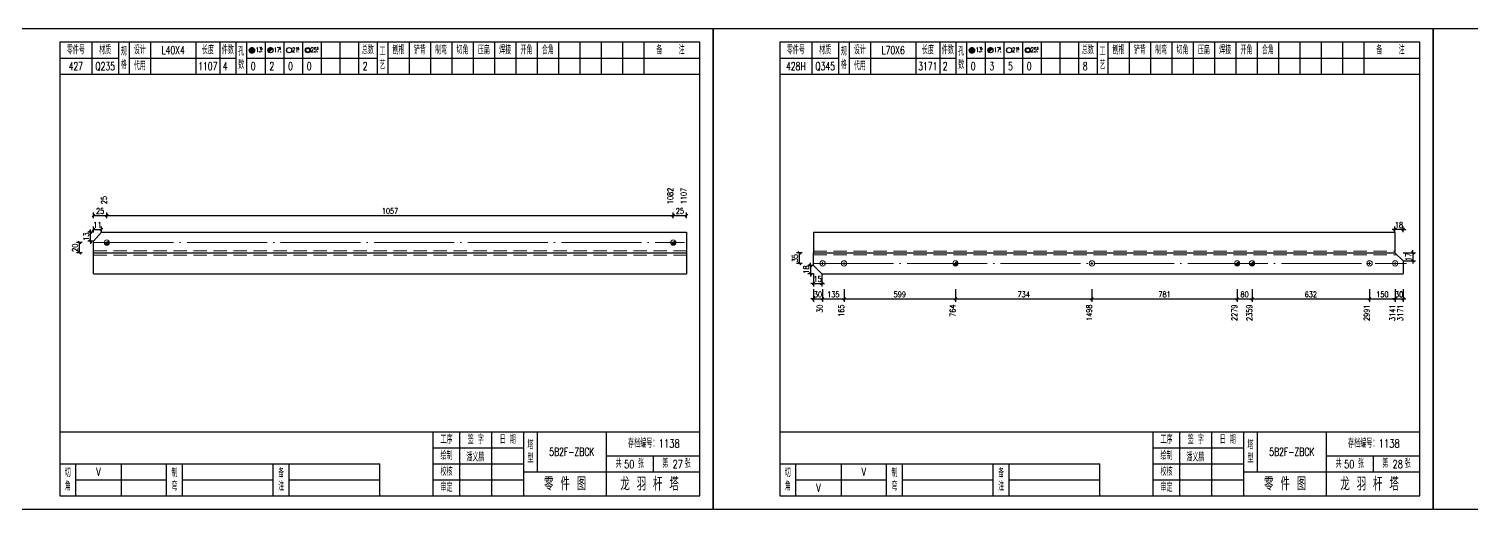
# Model space of a CAD drawing. Header units: millimetres. Extents: x 0 to 30240, y -10896 to -1348.
# Drawn here: x 7033 to 7574, y -3152 to -2972 of the extents above; entities that cross this region are included whole.
import ezdxf
from ezdxf.enums import TextEntityAlignment as Align

# ---------------------------------------------------------------- set-up
doc = ezdxf.new("R2010")
doc.units = ezdxf.units.MM
doc.header["$LTSCALE"] = 20
doc.header["$PDMODE"] = 1
doc.linetypes.add('DASHDOT2X', pattern=[1.75, 1.5, -0.125, 0, -0.125])
doc.linetypes.add('HIDDEN', pattern=[0.375, 0.25, -0.125])
for name, color, linetype, lineweight in [('1', 7, 'Continuous', 25), ('11', 3, 'Continuous', 13), ('2', 1, 'HIDDEN', 13), ('5', 1, 'Continuous', 13), ('7', 2, 'DASHDOT2X', 13)]:
    doc.layers.add(name, color=color, linetype=linetype, lineweight=lineweight)
doc.styles.get("Standard").update_dxf_attribs({"font": 'simplex', "width": 0.7, "bigfont": 'gbhzfs.shx'})
doc.styles.add('SYMBOL_TXT', font='txt.shx', dxfattribs={"width": 0.6})
doc.styles.add('TITLE_TXT', font='simplex.shx', dxfattribs={"width": 0.75, "height": 2.5, "bigfont": 'gbhzfs.shx'})
doc.dimstyles.get("Standard").update_dxf_attribs({"dimtxt": 2.1, "dimasz": 1, "dimexe": 1.05, "dimexo": 0, "dimgap": 0.63, "dimtad": 1, "dimzin": 0, "dimdsep": 46, "dimtxsty": 'standard', "dimblk": 'OBLIQUE', "dimblk1": 'OBLIQUE', "dimblk2": 'OBLIQUE', "dimcen": 0.09, "dimadec": 0, "dimazin": 0, "dimtfac": 1, "dimtdec": 1, "dimtix": 1, "dimtmove": 0, "dimatfit": 3, "dimfxl": 0, "dimtolj": 1, "dimtzin": 0, "dimarcsym": 0})
pattern_1 = [(0, (-3, 0), (0, 0.0125), [])]

# ---------------------------------------------------------------- blocks, each defined once
blk = doc.blocks.new('M12_HOLE')
h = blk.add_hatch()
h.set_pattern_fill('LINE', scale=0.1, style=0)
h.set_pattern_definition(pattern_1)
h.paths.add_polyline_path([(-5, 0, 1), (-1, 0, 1)])
at = {"color": 7}
blk.add_circle((-3, 0), 2, dxfattribs=at)
at = {"color": 7, "attachment_point": 1, "style": 'SYMBOL_TXT'}
for s, insert, char_height, width in [('13\\f??|b0|i0|c0|p54;.', (-0.1, 2.1), 3.5, 5.707), ('5', (3.7, 2.3), 1.8, 2.931)]:
    blk.add_mtext(s, dxfattribs=dict(at, insert=insert, char_height=char_height, width=width))
blk = doc.blocks.new('M16_HOLE')
h = blk.add_hatch()
h.set_pattern_fill('LINE', scale=0.1, style=0)
h.set_pattern_definition(pattern_1)
h.paths.add_polyline_path([(-1.6, 1.4, 0.668179), (-5, 0, 0.198912), (-4.4, -1.4)])
at = {"color": 7}
blk.add_circle((-3, 0), 2, dxfattribs=at)
at = {"color": 7, "attachment_point": 1, "style": 'SYMBOL_TXT'}
for s, insert, char_height, width in [('17.', (-0.4, 2.1), 3.5, 6.316), ('5', (3.6, 2.3), 1.8, 1.822)]:
    blk.add_mtext(s, dxfattribs=dict(at, insert=insert, char_height=char_height, width=width))
blk = doc.blocks.new('M20_HOLE')
at = {"color": 7}
blk.add_circle((-3, 0), 2, dxfattribs=at)
at = {"color": 7, "attachment_point": 1, "style": 'SYMBOL_TXT'}
for s, insert, char_height, width in [('21.', (-0.7, 2), 3.5, 6.074), ('5', (3.3, 2), 1.8, 1.458)]:
    blk.add_mtext(s, dxfattribs=dict(at, insert=insert, char_height=char_height, width=width))
blk = doc.blocks.new('M24_HOLE')
at = {"color": 7}
for radius in [2, 1.5]:
    blk.add_circle((-3, 0), radius, dxfattribs=at)
at = {"color": 7, "attachment_point": 1, "style": 'SYMBOL_TXT'}
for s, insert, char_height, width in [('25.', (-0.7, 2.1), 3.5, 2.429), ('5', (3.9, 2.3), 1.8, 1.944)]:
    blk.add_mtext(s, dxfattribs=dict(at, insert=insert, char_height=char_height, width=width))
blk = doc.blocks.new('JgCard')
for p, q in [((270, 180), (0, 180)), ((0, 180), (0, 0)), ((270, 0), (270, 180)), ((265, 175), (25, 175)), ((25, 175), (25, 5)), ((37, 175), (37, 163)), ((47, 175), (47, 163)), ((51, 175), (51, 163)), ((59, 175), (59, 163)), ((76, 175), (76, 163)), ((85, 175), (85, 163)), ((91, 175), (91, 163)), ((95, 175), (95, 163)), ((102, 175), (102, 163)), ((109, 175), (109, 163)), ((116, 175), (116, 163)), ((123, 175), (123, 163)), ((130, 175), (130, 163)), ((137, 175), (137, 163)), ((144, 175), (144, 163)), ((148, 175), (148, 163)), ((156, 175), (156, 163)), ((164, 175), (164, 163)), ((172, 175), (172, 163)), ((180, 175), (180, 163)), ((188, 175), (188, 163)), ((196, 175), (196, 163)), ((204, 175), (204, 163)), ((212, 175), (212, 163)), ((220, 175), (220, 163)), ((228, 175), (228, 163)), ((236, 175), (236, 163)), ((244, 175), (244, 163)), ((265, 5), (265, 175)), ((25, 169), (47, 169)), ((51, 169), (91, 169)), ((95, 169), (144, 169)), ((148, 169), (265, 169)), ((25, 163), (265, 163)), ((25, 29), (265, 29)), ((165, 5), (165, 29)), ((175, 5), (175, 29)), ((187, 5), (187, 29)), ((199, 5), (199, 29)), ((204, 29), (204, 14)), ((230, 5), (230, 29)), ((165, 23), (199, 23)), ((25, 17), (145, 17)), ((31, 5), (31, 17)), ((48, 17), (48, 5)), ((65, 5), (65, 17)), ((71, 5), (71, 17)), ((105, 5), (105, 17)), ((111, 5), (111, 17)), ((145, 5), (145, 17)), ((165, 17), (199, 17)), ((230, 20), (265, 20)), ((247.5, 20), (247.5, 14)), ((31, 11), (65, 11)), ((71, 11), (105, 11)), ((111, 11), (145, 11)), ((165, 11), (199, 11)), ((199, 14), (265, 14)), ((0, 0), (270, 0)), ((25, 5), (265, 5))]:
    blk.add_line(p, q)
blk.add_lwpolyline([(96.03, 171.99, -1), (98.03, 171.99, -1)], format="xyb", close=True)
blk.add_point((145, 96))
at = {"xscale": 0.5, "yscale": 0.5, "zscale": 0.5}
for name, p in [('M12_HOLE', (98.53, 171.99)), ('M16_HOLE', (105.5, 172)), ('M24_HOLE', (119.5, 172)), ('M20_HOLE', (112.5, 172))]:
    blk.add_blockref(name, p, dxfattribs=at)
at = {"style": 'TITLE_TXT', "width": 0.75}
for s, height, p in [('存档编号：1138', 3.076, (238.02, 23.07)), ('潘义鹏', 3, (177.45, 17.91)), ('龙 羽 杆 塔', 5, (235.17, 6.97))]:
    blk.add_text(s, height=height, dxfattribs=at).set_placement(p)
at = {"attachment_point": 5, "style": 'TITLE_TXT'}
for s, insert, char_height, width in [('零件号', (31, 172), 3, 15), ('材质', (42, 172), 3, 8), ('设计', (55, 172), 3, 8), ('长度', (80.5, 172), 3, 8), ('件数', (88, 172), 3, 6), ('总数', (140.5, 172), 3, 7), ('刨根', (152, 172), 3, 8), ('铲背', (160, 172), 3, 8), ('制弯', (168, 172), 3, 8), ('切角', (176, 172), 3, 8), ('压扁', (184, 172), 3, 8), ('焊接', (192, 172), 3, 8), ('开角', (200, 172), 3, 8), ('合角', (208, 172), 3, 8), ('备    注', (254, 172), 3, 22), ('规格', (49, 169), 3, 4), ('代用', (55, 166), 3, 8), ('孔数', (93, 169), 3, 4), ('工\\P艺', (146, 169), 3, 4), ('工序', (170, 26), 3, 10), ('签 字', (181, 26), 3, 12), ('日 期', (193, 26), 3, 12), ('绘制', (170, 20), 3, 10), ('塔\\P型', (201.5, 21.5), 3, 5), ('共    张', (238.75, 17), 3, 17.5), ('第    张', (256.25, 17), 3, 17.5), ('切\\P角', (28, 11), 3, 6), ('制\\P弯', (68, 11), 3, 6), ('备\\P注', (108, 11), 3, 6), ('校核', (170, 14), 3, 10), ('零 件 图', (214.5, 9.5), 5, 31), ('审定', (170, 8), 3, 10)]:
    blk.add_mtext(s, dxfattribs=dict(at, insert=insert, char_height=char_height, width=width))
blk = doc.blocks.new('M16')
for p, q in [((-0.71, -0.71), (0.71, 0.71)), ((-0.4, 0), (0.4, 0)), ((0, 0.4), (0, -0.4))]:
    blk.add_line(p, q)
blk.add_circle((0, 0), 1)
for radius in [0.8, 0.6, 0.4, 0.2]:
    blk.add_arc((0, 0), radius, 225, 45)
blk = doc.blocks.new('_Oblique')
at = {"color": 0, "linetype": 'ByBlock', "lineweight": -2}
blk.add_line((-0.5, -0.5), (0.5, 0.5), dxfattribs=at)
blk = doc.blocks.new('*D2136')
at = {"layer": '11', "color": 0, "lineweight": -2}
for p, q in [((7057.6, -3048.39), (7055.5, -3048.39)), ((7056.55, -3048.39), (7056.55, -3047.39)), ((7056.55, -3051.69), (7056.55, -3048.39)), ((7057.6, -3051.69), (7055.5, -3051.69)), ((7056.55, -3051.69), (7056.55, -3052.69))]:
    blk.add_line(p, q, dxfattribs=at)
at = {"layer": 'Defpoints', "color": 0}
for p in [(7056.55, -3048.39), (7057.6, -3048.39), (7057.6, -3051.69)]:
    blk.add_point(p, dxfattribs=at)
at = {"layer": '11', "color": 0, "lineweight": -2}
for p, rotation in [((7056.55, -3048.39), 270), ((7056.55, -3051.69), 90)]:
    blk.add_blockref('_Oblique', p, dxfattribs=dict(at, rotation=rotation))
at = {"layer": '11', "color": 0, "insert": (7054.87, -3050.04), "char_height": 2.1, "attachment_point": 5, "rotation": 90}
blk.add_mtext('\\A1;13', dxfattribs=at)
blk = doc.blocks.new('M20')
for p, q in [((-0.5, 0), (0.5, 0)), ((0, -0.5), (0, 0.5))]:
    blk.add_line(p, q)
blk.add_circle((0, 0), 1)
blk = doc.blocks.new('*D2139')
at = {"layer": '11', "color": 0, "lineweight": -2}
for p, q in [((7327.6, -3069.71), (7327.6, -3074.43)), ((7331.04, -3069.71), (7331.04, -3074.43)), ((7327.6, -3073.38), (7326.6, -3073.38)), ((7327.6, -3073.38), (7331.04, -3073.38)), ((7331.04, -3073.38), (7332.04, -3073.38))]:
    blk.add_line(p, q, dxfattribs=at)
at = {"layer": 'Defpoints', "color": 0}
for p in [(7327.6, -3069.71), (7331.04, -3069.71), (7331.04, -3073.38)]:
    blk.add_point(p, dxfattribs=at)
at = {"layer": '11', "color": 0, "lineweight": -2}
blk.add_blockref('_Oblique', (7327.6, -3073.38), dxfattribs=at)
at = {"layer": '11', "color": 0, "lineweight": -2, "rotation": 180}
blk.add_blockref('_Oblique', (7331.04, -3073.38), dxfattribs=at)
at = {"layer": '11', "color": 0, "insert": (7329.32, -3071.7), "char_height": 2.1, "attachment_point": 5}
blk.add_mtext('\\A1;30', dxfattribs=at)
blk = doc.blocks.new('*D2147')
at = {"layer": '11', "color": 0, "lineweight": -2}
for p, q in [((7545.76, -3069.71), (7545.76, -3074.43)), ((7548.7, -3069.71), (7548.7, -3074.43)), ((7545.76, -3073.38), (7544.76, -3073.38)), ((7545.76, -3073.38), (7548.7, -3073.38)), ((7548.7, -3073.38), (7549.7, -3073.38))]:
    blk.add_line(p, q, dxfattribs=at)
at = {"layer": 'Defpoints', "color": 0}
for p in [(7545.76, -3069.71), (7548.7, -3069.71), (7548.7, -3073.38)]:
    blk.add_point(p, dxfattribs=at)
at = {"layer": '11', "color": 0, "lineweight": -2}
blk.add_blockref('_Oblique', (7545.76, -3073.38), dxfattribs=at)
at = {"layer": '11', "color": 0, "lineweight": -2, "rotation": 180}
blk.add_blockref('_Oblique', (7548.7, -3073.38), dxfattribs=at)
at = {"layer": '11', "color": 0, "insert": (7547.23, -3071.7), "char_height": 2.1, "attachment_point": 5}
blk.add_mtext('\\A1;30', dxfattribs=at)
blk = doc.blocks.new('*D2148')
at = {"layer": '11', "color": 0, "lineweight": -2}
for p, q in [((7327.6, -3060.82), (7325.5, -3060.82)), ((7326.55, -3060.82), (7326.55, -3059.82)), ((7326.55, -3060.82), (7326.55, -3063.93)), ((7327.6, -3063.93), (7325.5, -3063.93)), ((7326.55, -3063.93), (7326.55, -3064.93))]:
    blk.add_line(p, q, dxfattribs=at)
at = {"layer": 'Defpoints', "color": 0}
for p in [(7327.6, -3060.82), (7326.55, -3063.93), (7327.6, -3063.93)]:
    blk.add_point(p, dxfattribs=at)
at = {"layer": '11', "color": 0, "lineweight": -2}
for p, rotation in [((7326.55, -3060.82), 270), ((7326.55, -3063.93), 90)]:
    blk.add_blockref('_Oblique', p, dxfattribs=dict(at, rotation=rotation))
at = {"layer": '11', "color": 0, "insert": (7324.87, -3062.38), "char_height": 2.1, "attachment_point": 5, "rotation": 90}
blk.add_mtext('\\A1;18', dxfattribs=at)
blk = doc.blocks.new('*D2149')
at = {"layer": '11', "color": 0, "lineweight": -2}
for p, q in [((7327.6, -3063.93), (7327.6, -3068.66)), ((7330.7, -3063.93), (7330.7, -3068.66)), ((7327.6, -3067.61), (7326.6, -3067.61)), ((7327.6, -3067.61), (7330.7, -3067.61)), ((7330.7, -3067.61), (7331.7, -3067.61))]:
    blk.add_line(p, q, dxfattribs=at)
at = {"layer": 'Defpoints', "color": 0}
for p in [(7327.6, -3063.93), (7330.7, -3063.93), (7330.7, -3067.61)]:
    blk.add_point(p, dxfattribs=at)
at = {"layer": '11', "color": 0, "lineweight": -2}
blk.add_blockref('_Oblique', (7327.6, -3067.61), dxfattribs=at)
at = {"layer": '11', "color": 0, "lineweight": -2, "rotation": 180}
blk.add_blockref('_Oblique', (7330.7, -3067.61), dxfattribs=at)
at = {"layer": '11', "color": 0, "insert": (7329.15, -3065.93), "char_height": 2.1, "attachment_point": 5}
blk.add_mtext('\\A1;15', dxfattribs=at)
blk = doc.blocks.new('*D2150')
at = {"layer": '11', "color": 0, "lineweight": -2}
for p, q in [((7545.63, -3047.34), (7544.63, -3047.34)), ((7545.63, -3048.39), (7545.63, -3046.29)), ((7548.7, -3047.34), (7545.63, -3047.34)), ((7548.7, -3048.39), (7548.7, -3046.29)), ((7548.7, -3047.34), (7549.7, -3047.34))]:
    blk.add_line(p, q, dxfattribs=at)
at = {"layer": 'Defpoints', "color": 0}
for p in [(7545.63, -3047.34), (7545.63, -3048.39), (7548.7, -3048.39)]:
    blk.add_point(p, dxfattribs=at)
at = {"layer": '11', "color": 0, "lineweight": -2}
blk.add_blockref('_Oblique', (7545.63, -3047.34), dxfattribs=at)
at = {"layer": '11', "color": 0, "lineweight": -2, "rotation": 180}
blk.add_blockref('_Oblique', (7548.7, -3047.34), dxfattribs=at)
at = {"layer": '11', "color": 0, "insert": (7547.17, -3045.66), "char_height": 2.1, "attachment_point": 5}
blk.add_mtext('\\A1;18', dxfattribs=at)
blk = doc.blocks.new('*D2151')
at = {"layer": '11', "color": 0, "lineweight": -2}
for p, q in [((7552.38, -3056.16), (7552.38, -3055.16)), ((7548.7, -3056.16), (7553.43, -3056.16)), ((7548.7, -3059.16), (7553.43, -3059.16)), ((7552.38, -3056.16), (7552.38, -3059.16)), ((7552.38, -3059.16), (7552.38, -3060.16))]:
    blk.add_line(p, q, dxfattribs=at)
at = {"layer": 'Defpoints', "color": 0}
for p in [(7548.7, -3056.16), (7548.7, -3059.16), (7552.38, -3059.16)]:
    blk.add_point(p, dxfattribs=at)
at = {"layer": '11', "color": 0, "lineweight": -2}
for p, rotation in [((7552.38, -3056.16), 270), ((7552.38, -3059.16), 90)]:
    blk.add_blockref('_Oblique', p, dxfattribs=dict(at, rotation=rotation))
at = {"layer": '11', "color": 0, "insert": (7550.7, -3057.66), "char_height": 2.1, "attachment_point": 5, "rotation": 90}
blk.add_mtext('\\A1;17', dxfattribs=at)

msp = doc.modelspace()

# ---------------------------------------------------------------- linework, layer by layer
at = {"layer": '1'}
for p, q in [((7057.6, -3051.695), (7060.614, -3048.392)), ((7060.614, -3048.392), (7280, -3048.392)), ((7280, -3048.392), (7280, -3063.932)), ((7327.6, -3048.392), (7327.6, -3056.162)), ((7327.6, -3048.392), (7545.633, -3048.392)), ((7545.633, -3048.392), (7545.633, -3055.496)), ((7057.6, -3056.162), (7057.6, -3051.695)), ((7545.633, -3055.496), (7545.633, -3056.162)), ((7057.6, -3063.932), (7057.6, -3056.162)), ((7057.6, -3056.162), (7280, -3056.162)), ((7327.6, -3060.824), (7327.6, -3056.162)), ((7327.6, -3056.162), (7545.633, -3056.162)), ((7330.696, -3063.932), (7327.6, -3060.824)), ((7545.633, -3056.162), (7548.7, -3059.159)), ((7548.7, -3059.159), (7548.7, -3063.932)), ((7057.6, -3063.932), (7280, -3063.932)), ((7330.696, -3063.932), (7548.7, -3063.932))]:
    msp.add_line(p, q, dxfattribs=at)
at = {"layer": '2'}
for p, q in [((7057.6, -3055.385), (7280, -3055.385)), ((7327.6, -3055.496), (7545.633, -3055.496)), ((7057.6, -3056.939), (7280, -3056.939)), ((7327.6, -3056.828), (7546.315, -3056.828))]:
    msp.add_line(p, q, dxfattribs=at)
at = {"layer": '7'}
for p, q in [((7057.6, -3052.277), (7279.234, -3052.277)), ((7327.6, -3060.047), (7549.96, -3060.047))]:
    msp.add_line(p, q, dxfattribs=at)

# ---------------------------------------------------------------- block references
at = {"layer": '1'}
for p in [(7020, -3152.162), (7290, -3152.162), (7560, -3152.162)]:
    msp.add_blockref('JgCard', p, dxfattribs=at)
at = {"layer": '5'}
for name, p in [('M16', (7062.624, -3052.277)), ('M16', (7275.034, -3052.277)), ('M20', (7331.04, -3060.047)), ('M20', (7339.105, -3060.047)), ('M16', (7380.87, -3060.047)), ('M20', (7432.048, -3060.047)), ('M16', (7486.504, -3060.047)), ('M16', (7492.082, -3060.047)), ('M20', (7536.148, -3060.047)), ('M20', (7545.76, -3060.047))]:
    msp.add_blockref(name, p, dxfattribs=at)

# ---------------------------------------------------------------- texts
at = {"style": 'TITLE_TXT', "width": 0.75}
for s, p in [('50', (7256.602, -3136.805)), ('27', (7274.791, -3136.851)), ('50', (7526.602, -3136.805)), ('28', (7544.791, -3136.851))]:
    msp.add_text(s, height=3, dxfattribs=at).set_placement(p)
at = {"layer": '1', "width": 0.7}
for s, p in [('L40X4', (7087.5, -2980.162)), ('L70X6', (7357.5, -2980.162)), ('427', (7051, -2986.162)), ('Q235', (7062, -2986.162)), ('1107', (7100.5, -2986.162)), ('4', (7107, -2986.162)), ('0', (7117.5, -2986.162)), ('2', (7124.5, -2986.162)), ('0', (7131.5, -2986.162)), ('0', (7138.5, -2986.162)), ('2', (7159.5, -2986.162)), ('428H', (7321, -2986.162)), ('Q345', (7332, -2986.162)), ('3171', (7370.5, -2986.162)), ('2', (7377, -2986.162)), ('0', (7387.5, -2986.162)), ('3', (7394.5, -2986.162)), ('5', (7401.5, -2986.162)), ('0', (7408.5, -2986.162)), ('8', (7429.5, -2986.162)), ('V', (7059.5, -3138.162)), ('V', (7346.5, -3138.162)), ('V', (7329.5, -3144.162))]:
    msp.add_text(s, height=3, dxfattribs=at).set_placement(p, align=Align.MIDDLE_CENTER)
for s, p in [('1082', (7274.976, -3037.892)), ('1107', (7280, -3037.892)), ('25', (7062.607, -3037.892))]:
    msp.add_text(s, height=2.1, rotation=90, dxfattribs=at).set_placement(p)
for s, p in [('30', (7331.04, -3075.482)), ('165', (7339.103, -3075.482)), ('764', (7380.872, -3075.482)), ('1498', (7432.047, -3075.482)), ('2279', (7486.539, -3075.482)), ('2359', (7492.117, -3075.482)), ('2991', (7536.149, -3075.482)), ('3141', (7545.762, -3075.482)), ('3171', (7548.7, -3075.482))]:
    msp.add_text(s, height=2.1, rotation=90, dxfattribs=at).set_placement(p, align=Align.RIGHT)
at = {"layer": '1', "char_height": 3, "width": 26, "attachment_point": 5}
for insert in [(7237, -3130.662), (7507, -3130.662)]:
    msp.add_mtext('5B2F-ZBCK', dxfattribs=dict(at, insert=insert))

# ---------------------------------------------------------------- dimensions: what is measured, and where the dimension line sits
at = {"layer": '1'}
for base, p1, p2, text in [((7052.35, -3052.277), (7053.35, -3056.162), (7053.35, -3052.277), '20'), ((7322.35, -3056.162), (7323.35, -3060.047), (7323.35, -3056.162), '35')]:
    msp.add_linear_dim(base=base, p1=p1, p2=p2, angle=90, text=text, dimstyle='standard', dxfattribs=at).render()
at = {"layer": '11'}
for base, p1, p2, text in [((7062.624, -3042.092), (7057.6, -3043.142), (7062.624, -3043.142), '25'), ((7275.034, -3042.092), (7062.624, -3043.142), (7275.034, -3043.142), '1057'), ((7280, -3042.092), (7275.034, -3043.142), (7280, -3043.142), '25'), ((7060.614, -3047.342), (7057.6, -3048.392), (7060.614, -3048.392), '11'), ((7339.105, -3073.382), (7331.04, -3069.707), (7339.105, -3069.707), '135'), ((7380.87, -3073.382), (7339.105, -3069.707), (7380.87, -3069.707), '599'), ((7432.048, -3073.382), (7380.87, -3069.707), (7432.048, -3069.707), '734'), ((7486.504, -3073.382), (7432.048, -3069.707), (7486.504, -3069.707), '781'), ((7492.082, -3073.382), (7486.504, -3069.707), (7492.082, -3069.707), '80'), ((7536.148, -3073.382), (7492.082, -3069.707), (7536.148, -3069.707), '632'), ((7545.76, -3073.382), (7536.148, -3069.707), (7545.76, -3069.707), '150')]:
    msp.add_linear_dim(base=base, p1=p1, p2=p2, text=text, dimstyle='standard', dxfattribs=at).render()
for base, p1, p2, text, picture, middle in [((7545.633, -3047.342), (7548.7, -3048.392), (7545.633, -3048.392), '18', '*D2150', (7547.167, -3045.662)), ((7330.696, -3067.607), (7327.6, -3063.932), (7330.696, -3063.932), '15', '*D2149', (7329.148, -3065.927)), ((7331.04, -3073.382), (7327.6, -3069.707), (7331.04, -3069.707), '30', '*D2139', (7329.32, -3071.702)), ((7548.7, -3073.382), (7545.76, -3069.707), (7548.7, -3069.707), '30', '*D2147', (7547.23, -3071.702))]:
    dim = msp.add_linear_dim(base=base, p1=p1, p2=p2, text=text, dimstyle='standard', dxfattribs=at)
    dim.commit()
    dim.dimension.update_dxf_attribs({"geometry": picture, "text_midpoint": middle})
for base, p1, p2, text, picture, middle in [((7056.55, -3048.392), (7057.6, -3051.695), (7057.6, -3048.392), '13', '*D2136', (7054.87, -3050.044)), ((7552.375, -3059.159), (7548.7, -3056.162), (7548.7, -3059.159), '17', '*D2151', (7550.695, -3057.661)), ((7326.55, -3063.932), (7327.6, -3060.824), (7327.6, -3063.932), '18', '*D2148', (7324.87, -3062.378))]:
    dim = msp.add_linear_dim(base=base, p1=p1, p2=p2, angle=90, text=text, dimstyle='standard', dxfattribs=at)
    dim.commit()
    dim.dimension.update_dxf_attribs({"geometry": picture, "text_midpoint": middle})

doc.saveas('drawing.dxf')
